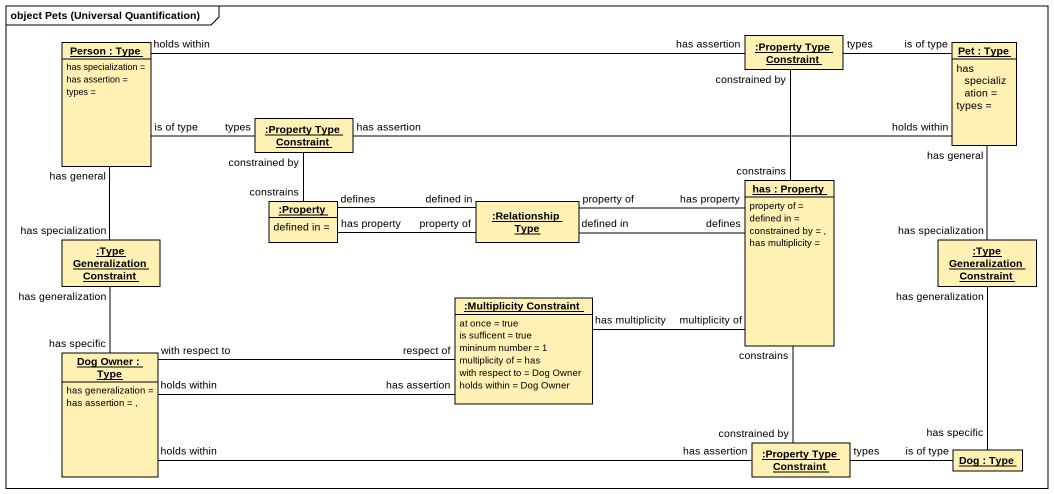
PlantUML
@startuml
mainframe object Pets (Universal Quantification)
hide circle
hide empty members
object ":Property Type Constraint" as Property_Type_Constraint #FFF0B4
object "Person : Type" as Person_ #FFF0B4 {
  has specialization =
  has assertion =
  types =
}
object "Pet : Type" as Pet #FFF0B4 {
  has specialization =
  types =
}
object ":Property Type Constraint" as Property_Type_Constraint_2 #FFF0B4
object ":Property" as Property #FFF0B4 {
  defined in =
}
object ":Relationship Type" as Relationship_Type #FFF0B4
object "has : Property" as has #FFF0B4 {
  property of =
  defined in =
  constrained by = ,
  has multiplicity =
}
object ":Type Generalization Constraint" as Type_Generalization #FFF0B4
object ":Type Generalization Constraint" as Type_Generalization_2 #FFF0B4
object ":Multiplicity Constraint" as Multiplicity_Constraint #FFF0B4 {
  at once = true
  is sufficent = true
  mininum number = 1
  multiplicity of = has
  with respect to = Dog Owner
  holds within = Dog Owner
}
object "Dog Owner : Type" as Dog_Owner #FFF0B4 {
  has generalization =
  has assertion = ,
}
object ":Property Type Constraint" as Property_Type_Constraint_3 #FFF0B4
object "Dog : Type" as Dog #FFF0B4
Property_Type_Constraint -right- Pet : types\nis of type
Property_Type_Constraint -- has : constrained by\nconstrains
Person_ -right- Property_Type_Constraint : holds within\nhas assertion
Pet -left- Property_Type_Constraint_2 : holds within\nhas assertion
Property_Type_Constraint_2 -left- Person_ : types\nis of type
Property_Type_Constraint_2 -- Property : constrained by\nconstrains
Relationship_Type -left- Property : defined in\ndefines
Relationship_Type -left- Property : property of\nhas property
Relationship_Type -right- has : property of\nhas property
Relationship_Type -right- has : defined in\ndefines
Type_Generalization -up- Person_ : has general\nhas specialization
Type_Generalization -- Dog_Owner : has generalization\nhas specific
Type_Generalization_2 -up- Pet : has general\nhas specialization
Type_Generalization_2 -- Dog : has generalization\nhas specific
Multiplicity_Constraint -right- has : has multiplicity\nmultiplicity of
Multiplicity_Constraint -left- Dog_Owner : respect of\nwith respect to
Dog_Owner -right- Multiplicity_Constraint : holds within\nhas assertion
Dog_Owner -right- Property_Type_Constraint_3 : holds within\nhas assertion
Property_Type_Constraint_3 -up- has : constrains\nconstrained by
Property_Type_Constraint_3 -right- Dog : types\nis of type
@enduml
